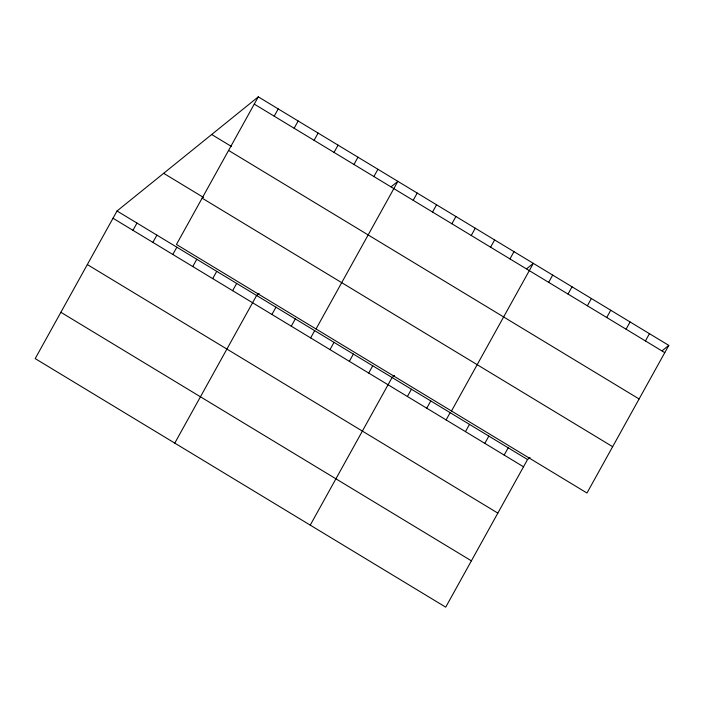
<?xml version="1.0" encoding="UTF-8"?>
<svg xmlns="http://www.w3.org/2000/svg" width="704" height="704" viewBox="0 0 704 704"><rect width="100%" height="100%" fill="white"/><g stroke="black" fill="none" stroke-linecap="round" stroke-linejoin="round"><path stroke-width="1.06" d="M258.289 96.844L176.458 244.473L586.969 493.011L668.8 345.391L258.289 96.844L117.031 210.989L35.2 358.609L445.711 607.156L527.542 459.527L530.042 457.512M132.942 230.314L136.972 223.062M152.882 242.387L156.913 235.127M172.823 254.461L176.845 247.201M274.199 116.178L278.221 108.918M192.764 266.534L196.786 259.274M294.14 128.251L298.162 120.991M212.705 278.608L216.726 271.348M314.081 140.325L318.102 133.065M232.646 290.682L236.667 283.422M334.022 152.39L338.043 145.138M174.777 443.115L256.608 295.486L259.098 293.471M353.962 164.463L357.984 157.203M271.938 314.468L275.959 307.208M373.894 176.537L377.925 169.277M291.289 326.181L295.31 318.921M310.64 337.902L314.662 330.642M316.034 328.979L397.857 181.35L391.204 186.727M329.991 349.615L334.013 342.355M413.186 200.323L417.217 193.063M349.342 361.337L353.373 354.077M432.546 212.045L436.568 204.785M368.702 373.05L372.724 365.79M451.898 223.758L455.919 216.498M310.244 525.131L392.075 377.511L394.574 375.487M471.249 235.479L475.27 228.219M407.405 396.484L411.426 389.224M490.6 247.192L494.622 239.932M426.756 408.206L430.778 400.946M509.951 258.914L513.982 251.654M446.107 419.918L450.138 412.658M451.502 410.995L533.333 263.366L526.671 268.752M465.458 431.64L469.489 424.38M548.662 282.348L552.684 275.088M484.818 443.353L488.84 436.093M568.014 294.061L572.035 286.801M504.17 455.074L508.191 447.814M587.365 305.782L591.386 298.522M606.716 317.495L610.738 310.235M626.067 329.217L630.098 321.957M645.427 340.93L649.449 333.67M662.138 350.768L668.8 345.391M254.258 104.104L664.778 352.651M211.675 134.508L231.607 146.582M228.589 150.427L639.1 398.966M163.645 173.316L203.526 197.463M202.127 198.15L612.647 446.697M117.031 210.989L527.542 459.527M113.01 218.249L523.521 466.787M87.331 264.563L497.842 513.11M60.878 312.294L471.39 560.833"/></g></svg>
